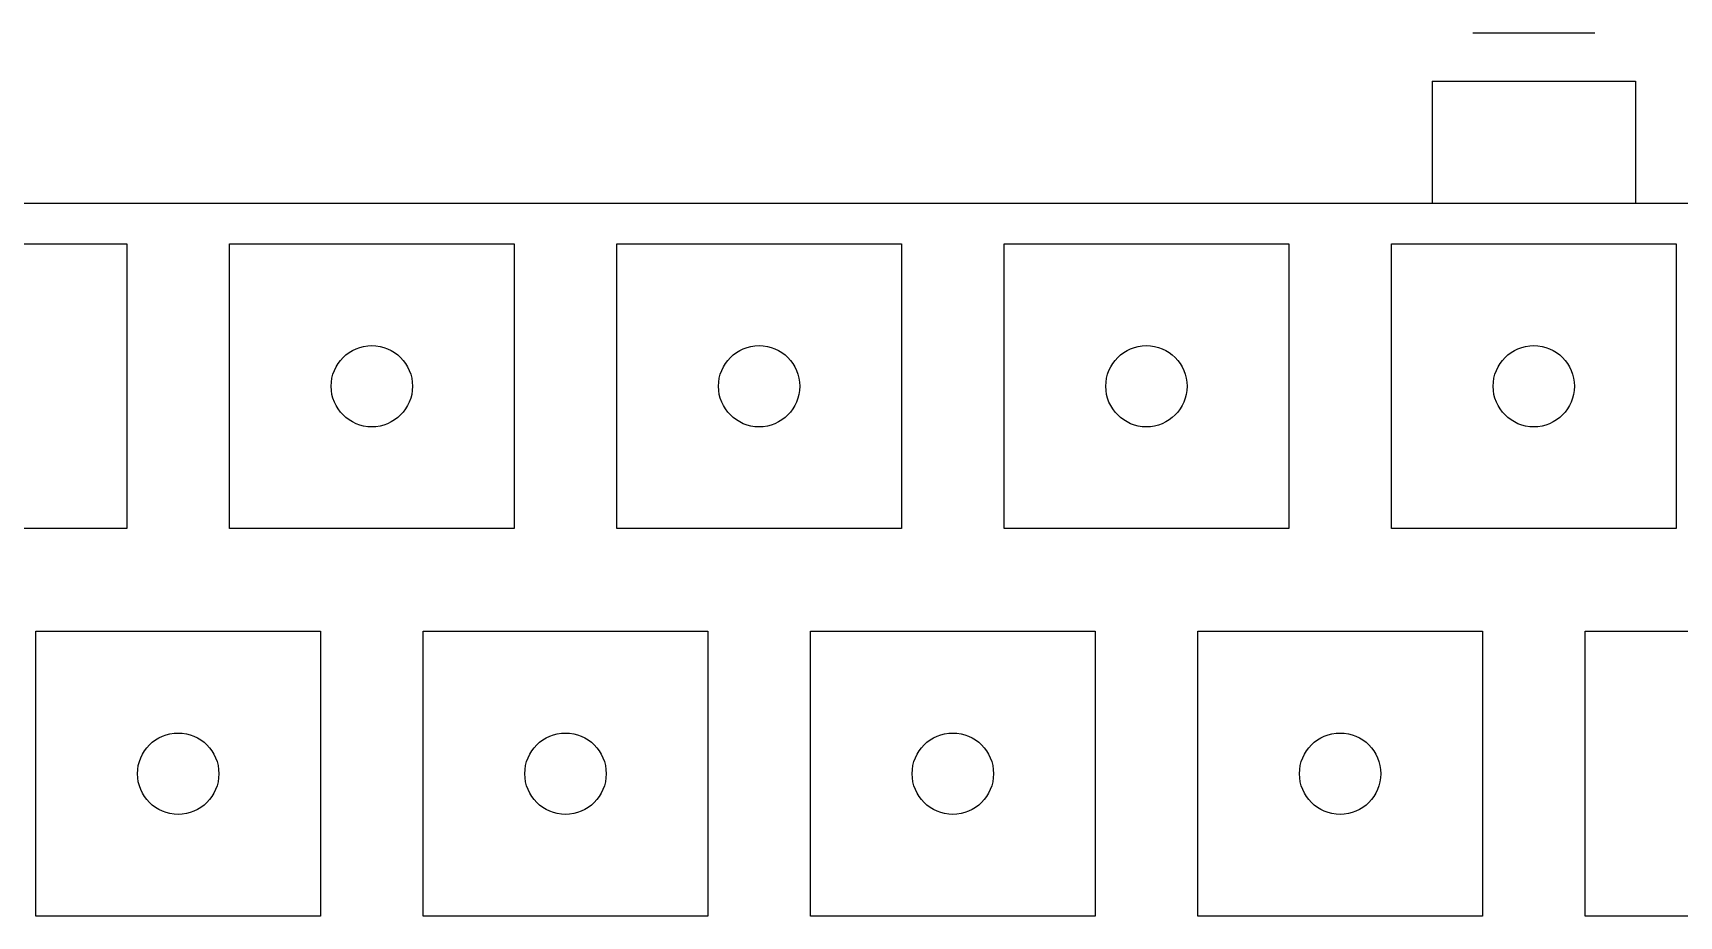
# Model space of a CAD drawing. Extents: x 0 to 295, y 0 to 113.
# Drawn here: x 78.6 to 159.5, y 69.2 to 112.6 of the extents above; entities that cross this region are included whole.
import ezdxf

# ---------------------------------------------------------------- set-up
doc = ezdxf.new("R2010")
doc.units = 0
doc.header["$MEASUREMENT"] = 0

msp = doc.modelspace()

# ---------------------------------------------------------------- linework, layer by layer
at = {"linetype": 'Continuous'}
for p, q in [((149.4, 112.62), (155.4, 112.62)), ((147.4, 110.25), (147.4, 104.25)), ((147.4, 110.25), (157.4, 110.25)), ((157.4, 110.25), (157.4, 104.25)), ((12.05, 104.25), (292.75, 104.25))]:
    msp.add_line(p, q, dxfattribs=at)
at = {"color": 0}
for p, q in [((69.2, 102.25), (83.2, 102.25)), ((69.2, 102.25), (83.2, 102.25)), ((83.2, 102.25), (83.2, 88.25)), ((83.2, 102.25), (83.2, 88.25)), ((88.25, 102.25), (102.25, 102.25)), ((88.25, 88.25), (88.25, 102.25)), ((88.25, 102.25), (102.25, 102.25)), ((88.25, 88.25), (88.25, 102.25)), ((102.25, 102.25), (102.25, 88.25)), ((102.25, 102.25), (102.25, 88.25)), ((107.299, 102.25), (121.3, 102.25)), ((107.299, 88.25), (107.299, 102.25)), ((107.299, 102.25), (121.298, 102.25)), ((107.299, 88.25), (107.299, 102.25)), ((121.298, 102.25), (121.298, 88.25)), ((121.3, 102.25), (121.3, 88.25)), ((126.349, 102.25), (140.35, 102.25)), ((126.349, 88.25), (126.349, 102.25)), ((126.349, 102.25), (140.348, 102.25)), ((126.349, 88.25), (126.349, 102.25)), ((140.348, 102.25), (140.348, 88.25)), ((140.35, 102.25), (140.35, 88.25)), ((145.401, 102.25), (159.4, 102.25)), ((145.401, 88.25), (145.401, 102.25)), ((145.401, 102.25), (159.4, 102.25)), ((145.401, 88.25), (145.401, 102.25)), ((159.4, 102.25), (159.4, 88.25)), ((159.4, 102.25), (159.4, 88.25)), ((83.2, 88.25), (69.2, 88.25)), ((83.2, 88.25), (69.2, 88.25)), ((102.25, 88.25), (88.25, 88.25)), ((102.25, 88.25), (88.25, 88.25)), ((121.3, 88.25), (107.299, 88.25)), ((121.298, 88.25), (107.299, 88.25)), ((140.35, 88.25), (126.349, 88.25)), ((140.348, 88.25), (126.349, 88.25)), ((159.4, 88.25), (145.401, 88.25)), ((159.4, 88.25), (145.401, 88.25)), ((78.725, 83.2), (92.725, 83.2)), ((78.725, 69.2), (78.725, 83.2)), ((78.725, 83.2), (92.725, 83.2)), ((78.725, 69.2), (78.725, 83.2)), ((92.725, 83.2), (92.725, 69.2)), ((92.725, 83.2), (92.725, 69.2)), ((97.775, 83.2), (111.775, 83.2)), ((97.775, 69.2), (97.775, 83.2)), ((97.775, 83.2), (111.775, 83.2)), ((97.775, 69.2), (97.775, 83.2)), ((111.775, 83.2), (111.775, 69.2)), ((111.775, 83.2), (111.775, 69.2)), ((116.826, 83.2), (130.825, 83.2)), ((116.826, 69.2), (116.826, 83.2)), ((116.826, 83.2), (130.825, 83.2)), ((116.826, 69.2), (116.826, 83.2)), ((130.825, 83.2), (130.825, 69.2)), ((130.825, 83.2), (130.825, 69.2)), ((135.876, 83.2), (149.875, 83.2)), ((135.876, 69.2), (135.876, 83.2)), ((135.876, 83.2), (149.875, 83.2)), ((135.876, 69.2), (135.876, 83.2)), ((149.875, 83.2), (149.875, 69.2)), ((149.875, 83.2), (149.875, 69.2)), ((154.926, 83.2), (168.925, 83.2)), ((154.926, 69.2), (154.926, 83.2)), ((154.926, 83.2), (168.925, 83.2)), ((154.926, 69.2), (154.926, 83.2)), ((92.725, 69.2), (78.725, 69.2)), ((92.725, 69.2), (78.725, 69.2)), ((111.775, 69.2), (97.775, 69.2)), ((111.775, 69.2), (97.775, 69.2)), ((130.825, 69.2), (116.826, 69.2)), ((130.825, 69.2), (116.826, 69.2)), ((149.875, 69.2), (135.876, 69.2)), ((149.875, 69.2), (135.876, 69.2)), ((168.925, 69.2), (154.926, 69.2)), ((168.925, 69.2), (154.926, 69.2))]:
    msp.add_line(p, q, dxfattribs=at)
at = {"linetype": 'Continuous'}
for centre in [(95.25, 95.25), (114.299, 95.25), (133.348, 95.25), (152.4, 95.25), (85.725, 76.2), (104.775, 76.2), (123.825, 76.2), (142.875, 76.2)]:
    msp.add_circle(centre, 2, dxfattribs=at)

doc.saveas('drawing.dxf')
